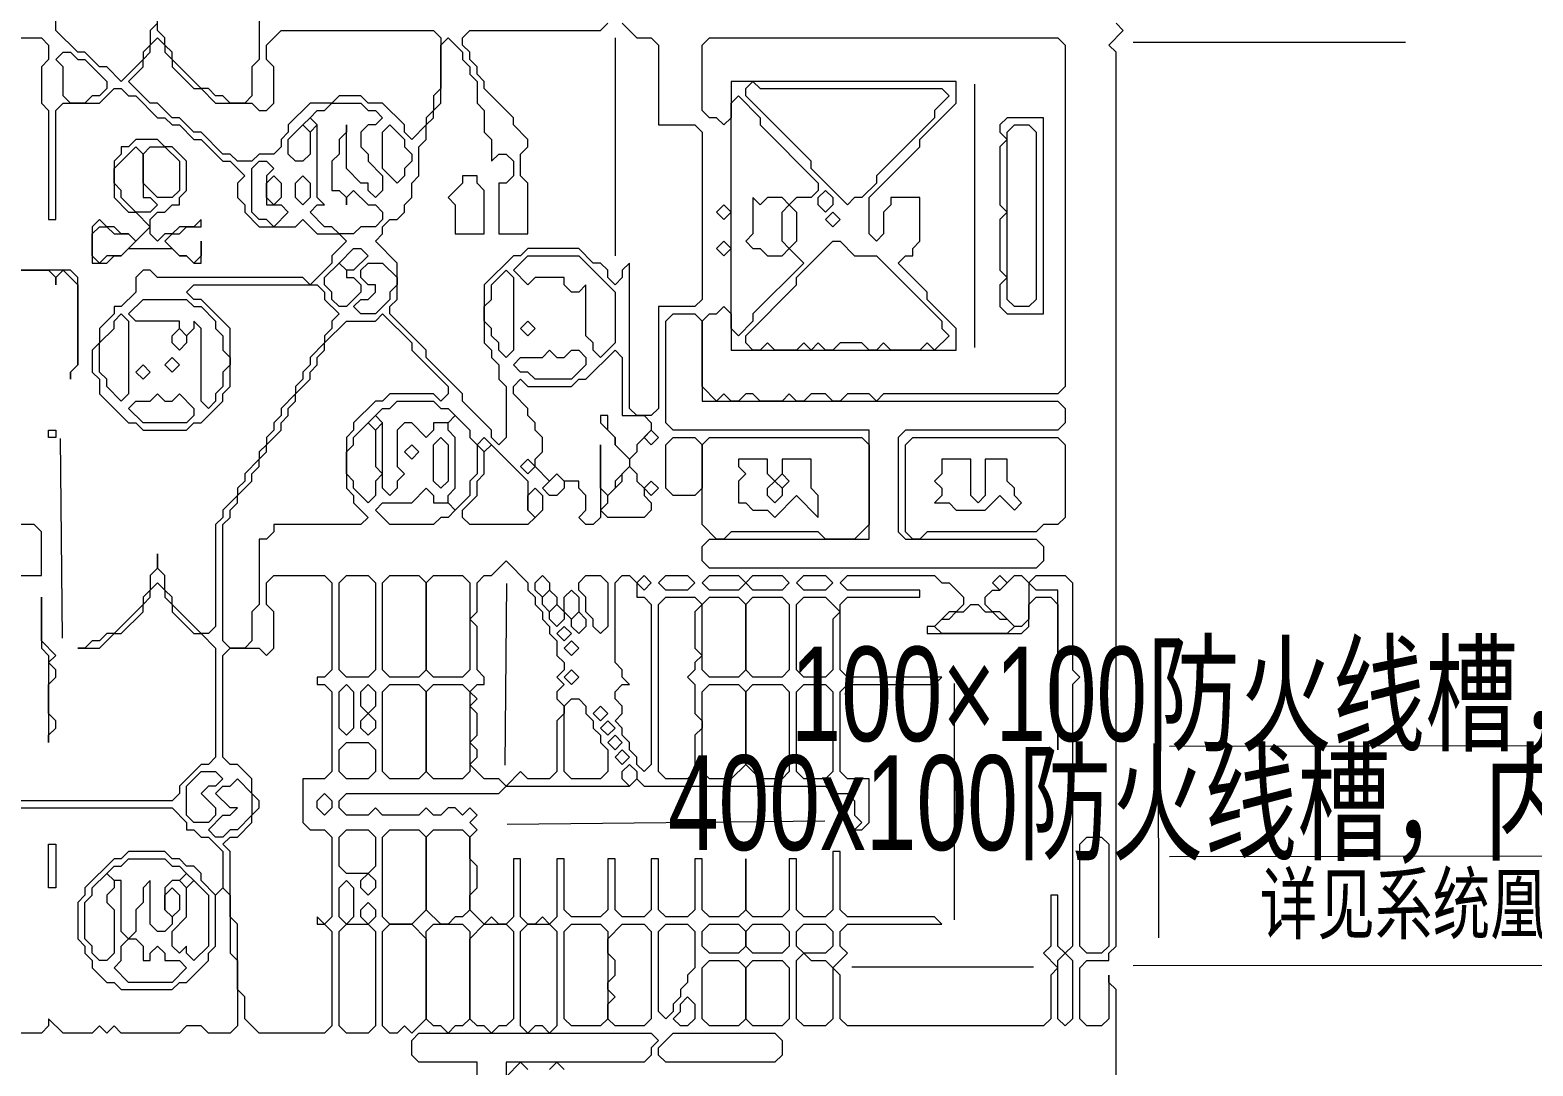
# Model space of a CAD drawing. Extents: x 9 to 1972, y 11 to 1392.
# Drawn here: x 1287.4 to 1494.4, y 702.5 to 845.1 of the extents above; entities that cross this region are included whole.
import ezdxf

# ---------------------------------------------------------------- set-up
doc = ezdxf.new("R2010")
doc.units = 0
for name, color, linetype, lineweight in [('OCR_TEXT', 6, 'Continuous', 0), ('TRACE_CURVE', 6, 'Continuous', 0), ('TRACE_STRAIGHT', 5, 'Continuous', 0), ('TRACE_TEXT_SYMBOL', 6, 'Continuous', 0)]:
    doc.layers.add(name, color=color, linetype=linetype, lineweight=lineweight)
doc.styles.add('wqy-unicode', font='wqy-unicode.lff')

msp = doc.modelspace()

# ---------------------------------------------------------------- linework, layer by layer
at = {"layer": 'TRACE_CURVE', "color": 6}
for points in [[(1305, 846), (1304, 845), (1304, 843), (1303, 842), (1303, 841), (1300, 838), (1298, 840), (1297, 840), (1295, 842), (1294, 842), (1291, 845), (1291, 853)], [(1319, 850), (1319, 841), (1318, 840), (1318, 836), (1317, 835), (1315, 835), (1314, 836), (1313, 836), (1312, 837), (1311, 837), (1307, 841), (1307, 842), (1306, 843), (1306, 844), (1305, 845), (1305, 848)], [(1369, 846), (1371, 844), (1373, 844), (1374, 843), (1374, 832), (1379, 832), (1380, 831), (1380, 808), (1379, 807), (1374, 807), (1374, 793), (1373, 792), (1371, 792), (1370, 793), (1370, 813), (1369, 812), (1369, 811), (1368, 810), (1367, 811), (1367, 812), (1366, 813), (1365, 813), (1363, 815), (1356, 815), (1355, 814), (1354, 814), (1350, 810), (1350, 802), (1351, 801), (1351, 800), (1352, 799), (1352, 797), (1353, 796), (1353, 789), (1352, 788), (1351, 789), (1351, 790), (1347, 794), (1347, 795), (1342, 800), (1342, 801), (1337, 806), (1337, 807), (1338, 808), (1338, 813), (1335, 816)], [(1335, 816), (1336, 817), (1336, 818), (1337, 819), (1338, 819), (1339, 820), (1339, 821), (1340, 822), (1340, 824), (1341, 825), (1341, 829), (1342, 830), (1342, 832), (1343, 833), (1343, 834), (1344, 835), (1344, 843), (1345, 844), (1347, 842), (1347, 841), (1348, 840), (1348, 839), (1349, 838), (1349, 835), (1350, 834), (1350, 831), (1351, 830), (1351, 827), (1352, 828), (1353, 828), (1354, 827), (1354, 825), (1353, 824), (1352, 824), (1352, 817), (1356, 817), (1356, 824), (1355, 825), (1355, 828), (1356, 829), (1356, 830), (1354, 832), (1354, 833), (1350, 837), (1350, 838), (1349, 839), (1349, 840), (1348, 841), (1348, 842), (1347, 843), (1347, 844), (1348, 845), (1366, 845), (1367, 846)], [(1437, 668), (1437, 713), (1436, 714), (1436, 715), (1436, 709), (1435, 708), (1433, 708), (1432, 709), (1432, 716), (1433, 717), (1436, 717), (1436, 718), (1437, 719), (1437, 842), (1436, 843), (1438, 845), (1437, 846)], [(1286, 844), (1289, 844)], [(1289, 844), (1290, 843), (1290, 841), (1289, 840), (1289, 835), (1290, 834), (1290, 819), (1291, 819), (1291, 834), (1292, 835), (1297, 835), (1299, 837), (1300, 837), (1301, 836), (1302, 836), (1305, 833), (1306, 833), (1307, 832), (1308, 832), (1310, 830), (1311, 830), (1314, 827), (1315, 827), (1317, 825), (1316, 824), (1316, 822), (1317, 821), (1317, 820), (1319, 818), (1324, 818), (1325, 819), (1327, 817), (1330, 817), (1331, 816), (1329, 814), (1329, 813), (1326, 810), (1325, 811), (1305, 811), (1304, 812), (1303, 812), (1302, 811), (1302, 809), (1300, 807), (1299, 807), (1299, 806), (1297, 804), (1297, 802), (1296, 801), (1296, 798), (1297, 797), (1297, 795), (1301, 791), (1302, 791), (1303, 790), (1309, 790), (1310, 791), (1311, 791), (1314, 794), (1314, 795), (1315, 796), (1315, 804), (1311, 808), (1310, 808)], [(1286, 812), (1290, 812), (1291, 811), (1291, 810), (1291, 811), (1292, 812), (1294, 810), (1294, 799), (1293, 798), (1293, 797), (1293, 798), (1294, 799), (1294, 811), (1293, 812), (1286, 812)], [(1310, 808), (1309, 809), (1310, 810), (1327, 810), (1328, 809), (1328, 808), (1330, 806), (1329, 805), (1329, 804), (1328, 803), (1328, 802), (1326, 800), (1326, 799), (1325, 798), (1325, 797), (1324, 796), (1324, 795), (1322, 793), (1322, 792), (1321, 791), (1321, 790), (1320, 789), (1320, 788), (1319, 787), (1319, 786), (1317, 784), (1317, 783), (1316, 782), (1316, 781), (1314, 779), (1314, 778), (1313, 777), (1313, 763), (1312, 762), (1311, 762), (1307, 766), (1307, 767), (1306, 768), (1306, 770), (1305, 771), (1305, 773), (1305, 771), (1304, 770), (1304, 768), (1303, 767), (1303, 766), (1299, 762), (1298, 762), (1297, 761), (1296, 761), (1295, 760), (1294, 760), (1297, 760), (1299, 762), (1300, 762), (1303, 765), (1303, 766), (1304, 767), (1304, 768), (1305, 769), (1306, 768), (1306, 767), (1307, 766), (1307, 765)], [(1286, 770), (1289, 770), (1289, 776), (1288, 777), (1286, 777)], [(1399, 769), (1400, 770), (1412, 770), (1413, 769), (1414, 769), (1416, 767), (1416, 766), (1415, 765), (1414, 765), (1412, 763), (1411, 763), (1411, 762), (1424, 762), (1425, 763), (1425, 766), (1426, 767), (1428, 767), (1429, 766), (1429, 746), (1429, 768), (1426, 768), (1425, 769), (1426, 770), (1430, 770), (1431, 769), (1431, 757), (1432, 756), (1431, 755), (1431, 719), (1430, 718), (1429, 719), (1429, 726), (1428, 726), (1428, 719), (1427, 718), (1429, 716), (1428, 715), (1428, 709), (1427, 708), (1400, 708), (1399, 709), (1399, 715), (1398, 716), (1400, 718), (1399, 719), (1399, 721), (1400, 722), (1413, 722), (1412, 723), (1400, 723), (1399, 724), (1399, 732), (1398, 732), (1398, 724), (1397, 723), (1394, 723), (1393, 724), (1393, 731), (1392, 731), (1392, 724), (1391, 723), (1387, 723), (1386, 724), (1386, 731)], [(1353, 741), (1370, 741), (1371, 742), (1372, 741), (1397, 741), (1398, 740), (1400, 740), (1401, 739), (1401, 737), (1402, 736), (1401, 735), (1402, 735), (1403, 736), (1403, 742), (1400, 742), (1399, 743), (1399, 754), (1400, 755), (1412, 755), (1413, 756), (1400, 756), (1399, 757), (1399, 766), (1400, 767), (1410, 767), (1410, 768), (1400, 768), (1399, 769)], [(1307, 765), (1310, 762), (1311, 762), (1313, 760), (1313, 745), (1312, 744), (1311, 744), (1308, 741), (1308, 740), (1307, 739), (1284, 739)], [(1386, 731), (1386, 724), (1385, 723), (1381, 723), (1380, 724), (1380, 731), (1379, 731), (1379, 724), (1378, 723), (1375, 723), (1374, 724), (1374, 731), (1373, 731), (1373, 724), (1372, 723), (1369, 723), (1368, 724), (1368, 731), (1367, 731), (1367, 724), (1366, 723), (1362, 723), (1361, 724), (1361, 731), (1360, 731), (1360, 723), (1359, 722), (1358, 723), (1357, 722), (1356, 722), (1355, 723), (1355, 731), (1354, 731), (1354, 723), (1353, 722), (1352, 722), (1351, 723), (1350, 722), (1348, 724), (1348, 726), (1349, 727), (1349, 730), (1348, 731), (1348, 734), (1349, 735), (1348, 736), (1349, 737), (1348, 738), (1347, 737), (1346, 738), (1345, 738), (1344, 737), (1343, 737), (1342, 738), (1341, 737), (1336, 737), (1335, 738), (1334, 737), (1331, 737), (1330, 738), (1330, 739), (1331, 740), (1352, 740), (1353, 741)], [(1286, 738), (1307, 738), (1309, 736), (1309, 735), (1310, 735), (1311, 734), (1312, 734), (1314, 732), (1314, 727), (1313, 726), (1311, 728), (1311, 729), (1310, 730), (1309, 730), (1308, 731), (1307, 731), (1306, 732), (1301, 732), (1300, 731), (1299, 731), (1295, 727), (1295, 726), (1294, 725), (1294, 720), (1295, 719), (1295, 718), (1296, 717), (1296, 716), (1298, 714), (1299, 714), (1300, 713), (1307, 713), (1308, 714), (1309, 714), (1312, 717), (1312, 718), (1313, 719), (1313, 726), (1314, 727), (1315, 726), (1315, 718), (1316, 717), (1316, 708), (1315, 707), (1312, 707), (1311, 708), (1309, 708), (1308, 707), (1300, 707), (1299, 708), (1298, 707), (1297, 708), (1296, 707), (1292, 707), (1290, 709), (1290, 708), (1289, 707), (1286, 707)], [(1349, 666), (1349, 703), (1341, 703), (1340, 704), (1340, 706), (1341, 707), (1373, 707), (1374, 706), (1373, 705), (1373, 704), (1372, 703), (1353, 703), (1353, 701), (1355, 703), (1356, 702)], [(1359, 702), (1360, 703), (1361, 702)]]:
    msp.add_lwpolyline(points, dxfattribs=at)
for points in [[(1322, 845), (1343, 845), (1344, 844), (1344, 837), (1343, 836), (1343, 834), (1342, 833), (1342, 832), (1340, 830), (1339, 831), (1339, 832), (1336, 835), (1334, 835), (1333, 836), (1330, 836), (1329, 835), (1326, 835), (1323, 832), (1323, 831), (1322, 830), (1322, 829), (1321, 828), (1319, 828), (1318, 827), (1316, 827), (1315, 828), (1314, 828), (1311, 831), (1310, 831), (1308, 833), (1307, 833), (1305, 835), (1304, 835), (1301, 838), (1303, 840), (1303, 841), (1304, 842), (1304, 843), (1305, 844), (1306, 843), (1306, 842), (1307, 841), (1307, 840), (1310, 837), (1311, 837), (1313, 835), (1318, 835), (1319, 834), (1320, 834), (1321, 835), (1321, 840), (1320, 841), (1320, 843)], [(1380, 843), (1381, 844), (1429, 844), (1430, 843), (1430, 796), (1429, 795), (1405, 795), (1404, 794), (1403, 795), (1400, 795), (1399, 794), (1398, 794), (1397, 795), (1395, 795), (1394, 794), (1393, 794), (1392, 795), (1391, 794), (1388, 794), (1387, 795), (1386, 795), (1385, 794), (1384, 794), (1383, 795), (1382, 794), (1380, 796), (1380, 805), (1381, 806), (1382, 806), (1383, 807), (1384, 806), (1384, 801), (1415, 801), (1415, 804), (1411, 808), (1411, 809), (1407, 813), (1408, 814), (1409, 814), (1409, 815), (1410, 816), (1410, 822), (1406, 822), (1406, 821), (1405, 820), (1405, 817), (1404, 816), (1403, 817), (1403, 822), (1410, 829), (1410, 830), (1415, 835), (1415, 838), (1384, 838), (1384, 833), (1383, 832), (1382, 833), (1381, 833), (1380, 834)], [(1291, 841), (1292, 842), (1293, 842), (1294, 841), (1295, 841), (1298, 838), (1298, 837), (1297, 836), (1296, 836), (1295, 835), (1293, 835), (1292, 836), (1292, 840)], [(1386, 837), (1387, 838), (1388, 837), (1413, 837), (1414, 836), (1412, 834), (1412, 833), (1404, 825), (1404, 824), (1402, 822), (1401, 822), (1400, 821), (1395, 826), (1395, 827), (1386, 836)], [(1328, 834), (1329, 835), (1333, 835), (1334, 834), (1335, 834), (1336, 833), (1335, 832), (1334, 832), (1333, 831), (1333, 829), (1334, 828), (1334, 827), (1336, 825), (1336, 823), (1335, 822), (1334, 823), (1334, 824), (1333, 824), (1331, 826), (1331, 832), (1331, 831), (1330, 830), (1330, 828), (1329, 827), (1329, 823), (1330, 823), (1331, 822), (1331, 821), (1331, 822), (1332, 823), (1334, 821), (1335, 821), (1336, 820), (1336, 819), (1335, 818), (1333, 818), (1332, 817), (1330, 817), (1329, 818), (1328, 818), (1326, 820), (1327, 821), (1328, 821), (1327, 822), (1327, 832), (1326, 833), (1327, 834)], [(1384, 835), (1385, 836), (1388, 833), (1388, 832), (1396, 824), (1396, 823), (1395, 822), (1393, 822), (1392, 821), (1391, 822), (1389, 822), (1388, 821), (1387, 822), (1387, 817), (1386, 816), (1387, 815), (1388, 815), (1389, 814), (1391, 814), (1392, 815), (1394, 813), (1387, 806), (1387, 805), (1385, 803), (1384, 804)], [(1325, 832), (1326, 833), (1327, 832), (1326, 831)], [(1325, 832), (1326, 831), (1326, 828), (1325, 827), (1324, 827), (1323, 828), (1323, 830)], [(1336, 831), (1337, 832), (1339, 830), (1339, 829), (1340, 828), (1340, 827), (1339, 826), (1339, 825), (1338, 824), (1336, 826)], [(1318, 826), (1319, 827), (1320, 827), (1321, 826), (1320, 825), (1320, 821), (1322, 821), (1323, 820), (1321, 818), (1320, 819), (1319, 819), (1318, 820)], [(1320, 824), (1321, 825), (1322, 824), (1322, 822), (1321, 821), (1320, 822)], [(1324, 824), (1325, 825), (1326, 824), (1326, 822), (1325, 821), (1324, 822)], [(1396, 822), (1397, 823), (1398, 822), (1398, 821), (1397, 820), (1396, 821)], [(1382, 820), (1383, 821), (1384, 820), (1383, 819)], [(1391, 820), (1392, 821), (1393, 820), (1393, 816), (1392, 815), (1391, 816)], [(1397, 819), (1398, 820), (1399, 819), (1398, 818)], [(1382, 815), (1383, 816), (1384, 815), (1383, 814)], [(1398, 816), (1399, 816), (1401, 814), (1404, 814), (1413, 805), (1413, 804), (1414, 803), (1412, 801), (1411, 802), (1410, 801), (1406, 801), (1405, 802), (1404, 801), (1403, 801), (1402, 802), (1399, 802), (1398, 801), (1397, 801), (1396, 802), (1395, 801), (1394, 802), (1393, 801), (1390, 801), (1389, 802), (1388, 801), (1387, 801), (1386, 802), (1386, 803), (1393, 810), (1393, 811)], [(1332, 815), (1333, 815), (1334, 814), (1332, 812), (1331, 812), (1330, 813)], [(1356, 814), (1363, 814), (1368, 809), (1368, 802), (1366, 800), (1365, 801), (1365, 802), (1364, 803), (1364, 810), (1363, 809), (1362, 809), (1361, 810), (1361, 811), (1357, 811), (1356, 810), (1354, 812)], [(1330, 813), (1331, 812), (1331, 811), (1332, 811), (1333, 810), (1333, 809), (1331, 807), (1330, 807), (1329, 808), (1329, 809), (1328, 810), (1328, 811)], [(1333, 812), (1334, 813), (1336, 813), (1338, 811), (1338, 810), (1337, 809), (1337, 808), (1335, 806), (1333, 806), (1332, 807), (1333, 808), (1334, 808), (1335, 809), (1335, 810), (1334, 810), (1333, 811)], [(1353, 812), (1354, 811), (1354, 801), (1353, 800), (1352, 801), (1352, 802), (1351, 803), (1351, 804), (1350, 805), (1350, 807), (1351, 808), (1351, 810)], [(1303, 808), (1309, 808), (1310, 807), (1311, 807), (1313, 805), (1313, 804), (1314, 803), (1314, 801), (1315, 800), (1315, 799), (1314, 798), (1314, 796), (1313, 795), (1313, 794), (1312, 793), (1311, 794), (1311, 804), (1310, 805), (1310, 804), (1309, 803), (1308, 804), (1308, 805), (1302, 805), (1301, 806)], [(1299, 805), (1300, 806), (1301, 805), (1301, 795), (1300, 794), (1298, 796), (1298, 797), (1297, 798), (1297, 802), (1299, 804)], [(1335, 805), (1336, 806), (1340, 802), (1340, 801), (1345, 796), (1345, 795), (1344, 794), (1343, 795), (1337, 795), (1336, 794), (1335, 794), (1332, 791), (1332, 790), (1331, 789), (1331, 782), (1332, 781), (1332, 780), (1334, 778), (1333, 777), (1321, 777), (1321, 776), (1320, 775), (1319, 775), (1319, 766), (1318, 765), (1318, 761), (1317, 760), (1315, 760), (1314, 761), (1314, 777), (1315, 778), (1315, 779), (1316, 780), (1316, 781), (1318, 783), (1318, 784), (1319, 785), (1319, 786), (1320, 787), (1320, 788), (1322, 790), (1322, 791), (1323, 792), (1323, 793), (1324, 794), (1324, 795), (1326, 797), (1326, 798), (1327, 799), (1327, 800), (1328, 801), (1328, 802), (1331, 805)], [(1375, 805), (1376, 806), (1379, 806), (1380, 805), (1380, 794), (1429, 794), (1430, 793), (1430, 791), (1429, 790), (1408, 790), (1407, 789), (1407, 776), (1408, 775), (1426, 775), (1427, 774), (1427, 772), (1426, 771), (1381, 771), (1380, 772), (1380, 774), (1381, 775), (1403, 775), (1403, 790), (1376, 790), (1375, 791)], [(1307, 803), (1308, 804), (1309, 803), (1309, 802), (1308, 801), (1307, 802)], [(1355, 804), (1356, 805), (1357, 804), (1356, 803)], [(1302, 798), (1303, 799), (1304, 798), (1303, 797)], [(1306, 799), (1307, 800), (1308, 799), (1307, 798)], [(1368, 801), (1369, 800), (1369, 792), (1372, 792), (1373, 791), (1373, 790), (1371, 788), (1371, 787), (1370, 786), (1368, 788), (1368, 789), (1367, 790), (1367, 792), (1366, 792), (1366, 791), (1368, 789), (1368, 788), (1370, 786), (1370, 785), (1368, 783), (1368, 782), (1367, 781), (1366, 782), (1366, 788), (1366, 778), (1365, 777), (1364, 777), (1363, 778), (1364, 779), (1364, 781), (1363, 782), (1363, 783), (1361, 783), (1360, 784), (1359, 783), (1357, 785), (1357, 786), (1358, 787), (1358, 789), (1357, 790), (1357, 791), (1356, 792), (1356, 793), (1354, 795), (1354, 796), (1355, 797), (1356, 796), (1362, 796), (1363, 797), (1364, 797)], [(1358, 800), (1359, 801), (1360, 800), (1361, 800), (1362, 801), (1363, 801), (1364, 800), (1364, 799), (1362, 797), (1357, 797), (1356, 798), (1355, 798), (1354, 799), (1355, 800)], [(1304, 794), (1305, 795), (1306, 794), (1307, 794), (1308, 795), (1310, 793), (1310, 792), (1309, 791), (1303, 791), (1301, 793), (1302, 794)], [(1337, 793), (1338, 794), (1343, 794), (1344, 793), (1345, 793), (1346, 792), (1345, 791), (1343, 791), (1343, 790), (1342, 789), (1340, 791), (1339, 791), (1338, 790), (1338, 785), (1339, 784), (1338, 783), (1338, 782), (1337, 781), (1336, 782), (1336, 791), (1335, 792), (1336, 793)], [(1334, 791), (1335, 790), (1335, 785), (1336, 784), (1335, 783), (1335, 781), (1334, 780), (1332, 782), (1332, 783), (1331, 784), (1331, 787), (1332, 788), (1332, 789)], [(1334, 791), (1335, 792), (1336, 791), (1335, 790)], [(1345, 791), (1346, 792), (1348, 790), (1348, 789), (1349, 788), (1349, 784), (1348, 783), (1348, 781), (1346, 779), (1345, 780), (1345, 781), (1346, 782), (1346, 789), (1345, 790)], [(1343, 788), (1344, 789), (1345, 788), (1345, 783), (1344, 782), (1343, 783)], [(1349, 788), (1350, 789), (1351, 788), (1350, 787)], [(1372, 789), (1373, 790), (1374, 789), (1373, 788)], [(1375, 788), (1376, 789), (1379, 789), (1380, 788), (1380, 782), (1379, 781), (1376, 781), (1375, 782)], [(1380, 788), (1381, 789), (1402, 789), (1403, 788), (1403, 777), (1401, 775), (1397, 775), (1396, 776), (1384, 776), (1383, 775), (1382, 775), (1380, 777)], [(1408, 788), (1409, 789), (1429, 789), (1430, 788), (1430, 778), (1429, 777), (1427, 777), (1426, 776), (1411, 776), (1410, 775), (1409, 775), (1408, 776)], [(1339, 787), (1340, 788), (1341, 787), (1340, 786)], [(1350, 787), (1351, 788), (1356, 783), (1356, 779), (1357, 778), (1356, 777), (1348, 777), (1347, 778), (1347, 779), (1349, 781), (1349, 783), (1350, 784)], [(1355, 785), (1356, 786), (1357, 785), (1356, 784)], [(1369, 784), (1370, 785), (1371, 784), (1371, 783), (1372, 782), (1372, 781), (1373, 780), (1373, 779), (1372, 778), (1367, 778), (1366, 779), (1367, 780), (1367, 781), (1369, 783)], [(1360, 784), (1361, 783), (1361, 782), (1360, 781), (1359, 781), (1358, 782)], [(1372, 782), (1373, 783), (1374, 782), (1373, 781)], [(1342, 782), (1343, 781), (1343, 780), (1345, 780), (1346, 779), (1345, 778), (1344, 778), (1343, 777), (1337, 777), (1335, 779), (1336, 780), (1340, 780)], [(1356, 781), (1357, 782), (1358, 781), (1358, 779), (1357, 778), (1356, 779)], [(1320, 769), (1321, 770), (1328, 770), (1329, 769), (1329, 757), (1328, 756), (1327, 756), (1327, 755), (1328, 755), (1329, 754), (1329, 743), (1328, 742), (1325, 742), (1325, 736), (1326, 735), (1328, 735), (1329, 734), (1329, 723), (1328, 722), (1327, 723), (1327, 722), (1328, 722), (1329, 721), (1329, 708), (1328, 707), (1319, 707), (1317, 709), (1317, 712), (1316, 713), (1316, 722), (1315, 723), (1315, 732), (1314, 733), (1315, 734), (1316, 734), (1318, 736), (1318, 737), (1319, 738), (1319, 739), (1318, 740), (1318, 742), (1316, 744), (1315, 744), (1314, 745), (1314, 759), (1315, 760), (1319, 760), (1320, 759), (1321, 760), (1321, 765), (1320, 766)], [(1330, 769), (1331, 770), (1334, 770), (1335, 769), (1335, 757), (1334, 756), (1331, 756), (1330, 757)], [(1336, 769), (1337, 770), (1341, 770), (1342, 769), (1342, 757), (1341, 756), (1337, 756), (1336, 757)], [(1342, 769), (1343, 770), (1347, 770), (1348, 769), (1348, 757), (1347, 756), (1343, 756), (1342, 757)], [(1353, 772), (1356, 769), (1356, 768), (1357, 767), (1357, 766), (1358, 765), (1358, 764), (1359, 763), (1359, 762), (1360, 761), (1360, 759), (1361, 758), (1361, 757), (1360, 756), (1361, 755), (1360, 754), (1360, 753), (1361, 752), (1361, 751), (1360, 750), (1360, 743), (1359, 742), (1356, 742), (1355, 743), (1353, 741), (1352, 742), (1350, 742), (1348, 744), (1349, 745), (1349, 746), (1348, 747), (1349, 748), (1349, 751), (1348, 752), (1349, 753), (1348, 754), (1349, 755), (1350, 755), (1350, 756), (1349, 757), (1349, 763), (1348, 764), (1349, 765), (1349, 769), (1350, 770), (1351, 770)], [(1357, 769), (1358, 770), (1359, 769), (1359, 768), (1358, 767), (1357, 768)], [(1363, 769), (1364, 770), (1366, 770), (1367, 769), (1367, 763), (1366, 762), (1365, 763), (1365, 764), (1364, 765), (1364, 767), (1363, 768)], [(1368, 769), (1369, 770), (1370, 770), (1371, 769), (1371, 767), (1372, 767), (1373, 766), (1373, 744), (1372, 743), (1371, 744), (1371, 745), (1370, 746), (1370, 747), (1369, 748), (1369, 749), (1368, 750), (1369, 751), (1369, 752), (1368, 753), (1368, 754), (1369, 755), (1370, 755), (1369, 756), (1369, 757), (1368, 758)], [(1371, 769), (1372, 770), (1373, 769), (1372, 768)], [(1374, 769), (1375, 770), (1378, 770), (1379, 769), (1378, 768), (1375, 768)], [(1380, 769), (1381, 770), (1385, 770), (1386, 769), (1385, 768), (1381, 768)], [(1386, 769), (1387, 770), (1391, 770), (1392, 769), (1391, 768), (1387, 768)], [(1393, 769), (1394, 770), (1397, 770), (1398, 769), (1397, 768), (1394, 768)], [(1423, 770), (1424, 770), (1425, 769), (1425, 764), (1424, 763), (1423, 763), (1421, 765), (1420, 765), (1419, 766), (1419, 767), (1420, 768), (1421, 768)], [(1420, 769), (1421, 770), (1422, 769), (1421, 768)], [(1358, 767), (1359, 768), (1360, 767), (1360, 766), (1359, 765), (1358, 766)], [(1361, 767), (1362, 768), (1363, 767), (1363, 765), (1362, 764), (1361, 765)], [(1359, 765), (1360, 766), (1361, 765), (1361, 764), (1360, 763), (1359, 764)], [(1374, 766), (1375, 767), (1379, 767), (1380, 766), (1379, 765), (1379, 760), (1380, 759), (1379, 758), (1379, 757), (1378, 756), (1379, 755), (1379, 751), (1380, 750), (1380, 749), (1379, 748), (1379, 743), (1378, 742), (1375, 742), (1374, 743)], [(1380, 766), (1381, 767), (1385, 767), (1386, 766), (1386, 757), (1385, 756), (1381, 756), (1380, 757)], [(1386, 766), (1387, 767), (1391, 767), (1392, 766), (1392, 757), (1391, 756), (1387, 756), (1386, 757)], [(1393, 766), (1394, 767), (1397, 767), (1399, 765), (1398, 764), (1398, 757), (1397, 756), (1394, 756), (1393, 757)], [(1416, 765), (1417, 766), (1418, 766), (1419, 765), (1420, 765), (1421, 764), (1422, 764), (1423, 763), (1422, 762), (1413, 762), (1412, 763), (1413, 764), (1414, 764), (1415, 765)], [(1362, 764), (1363, 765), (1364, 764), (1364, 763), (1363, 762), (1362, 763)], [(1360, 762), (1361, 763), (1362, 762), (1361, 761)], [(1361, 760), (1362, 761), (1363, 760), (1362, 759)], [(1361, 756), (1362, 757), (1363, 756), (1362, 755)], [(1330, 754), (1331, 755), (1332, 754), (1332, 749), (1331, 748), (1330, 749)], [(1333, 754), (1334, 755), (1335, 754), (1335, 752), (1334, 751), (1333, 752)], [(1336, 754), (1337, 755), (1341, 755), (1342, 754), (1342, 743), (1341, 742), (1337, 742), (1336, 743)], [(1342, 754), (1343, 755), (1347, 755), (1348, 754), (1348, 743), (1347, 742), (1343, 742), (1342, 743)], [(1380, 754), (1381, 755), (1385, 755), (1386, 754), (1386, 744), (1384, 742), (1381, 742), (1380, 743)], [(1386, 754), (1387, 755), (1391, 755), (1392, 754), (1392, 743), (1391, 742), (1388, 742), (1386, 744)], [(1393, 754), (1394, 755), (1397, 755), (1398, 754), (1398, 743), (1397, 742), (1394, 742), (1393, 743)], [(1361, 752), (1362, 753), (1363, 753), (1364, 752), (1364, 751), (1365, 750), (1365, 749), (1366, 748), (1366, 747), (1367, 746), (1367, 743), (1366, 742), (1362, 742), (1361, 743)], [(1365, 751), (1366, 752), (1367, 751), (1366, 750)], [(1333, 750), (1334, 751), (1335, 750), (1335, 749), (1334, 748), (1333, 749)], [(1366, 749), (1367, 750), (1368, 749), (1367, 748)], [(1367, 747), (1368, 748), (1369, 747), (1368, 746)], [(1330, 746), (1331, 747), (1334, 747), (1335, 746), (1335, 743), (1334, 742), (1331, 742), (1330, 743)], [(1368, 745), (1369, 746), (1370, 745), (1369, 744)], [(1369, 743), (1370, 744), (1371, 743), (1371, 742), (1370, 741), (1369, 742)], [(1311, 743), (1313, 743), (1314, 742), (1313, 741), (1312, 741), (1311, 740), (1313, 738), (1313, 737), (1312, 736), (1310, 736), (1309, 737), (1309, 741)], [(1315, 741), (1316, 742), (1318, 740), (1318, 737), (1316, 735), (1315, 735), (1314, 734), (1313, 734), (1312, 735), (1314, 737), (1315, 737), (1316, 738), (1315, 738), (1313, 740), (1314, 741)], [(1327, 739), (1328, 740), (1329, 739), (1329, 738), (1328, 737), (1327, 738)], [(1330, 734), (1331, 735), (1334, 735), (1335, 734), (1335, 730), (1334, 729), (1331, 729), (1330, 730)], [(1336, 734), (1337, 735), (1341, 735), (1342, 734), (1342, 724), (1340, 722), (1337, 722), (1336, 723)], [(1342, 734), (1343, 735), (1347, 735), (1348, 734), (1348, 724), (1347, 723), (1346, 723), (1345, 722), (1344, 722), (1342, 724)], [(1432, 733), (1433, 734), (1435, 734), (1436, 733), (1436, 719), (1435, 718), (1433, 718), (1432, 719)], [(1300, 730), (1301, 731), (1306, 731), (1307, 730), (1308, 730), (1309, 729), (1308, 728), (1307, 728), (1306, 727), (1306, 724), (1307, 723), (1307, 722), (1306, 721), (1305, 721), (1304, 722), (1304, 728), (1303, 727), (1303, 725), (1302, 724), (1302, 721), (1301, 720), (1300, 721), (1300, 728), (1299, 728), (1298, 729), (1299, 730)], [(1298, 729), (1299, 728), (1299, 727), (1298, 726), (1298, 725), (1299, 724), (1299, 718), (1298, 717), (1297, 717), (1296, 718), (1296, 719), (1295, 720), (1295, 725), (1296, 726), (1296, 727)], [(1308, 728), (1309, 729), (1310, 728), (1309, 727)], [(1333, 728), (1334, 729), (1335, 728), (1335, 727), (1334, 726), (1333, 727)], [(1306, 726), (1307, 727), (1308, 726), (1308, 724), (1307, 723), (1306, 724)], [(1309, 727), (1310, 728), (1312, 726), (1312, 719), (1310, 717), (1309, 718), (1309, 719), (1308, 718), (1307, 719), (1307, 721), (1309, 723)], [(1330, 727), (1331, 728), (1332, 727), (1332, 723), (1331, 722), (1330, 723)], [(1333, 724), (1334, 725), (1335, 724), (1335, 723), (1334, 722), (1333, 723)], [(1330, 721), (1331, 722), (1334, 722), (1335, 721), (1335, 708), (1334, 707), (1331, 707), (1330, 708)], [(1336, 721), (1337, 722), (1340, 722), (1342, 720), (1342, 709), (1340, 707), (1339, 708), (1338, 707), (1337, 707), (1336, 708)], [(1342, 721), (1343, 722), (1347, 722), (1348, 721), (1348, 709), (1347, 708), (1346, 708), (1345, 707), (1344, 708), (1343, 708), (1342, 709)], [(1350, 722), (1353, 722), (1354, 721), (1354, 709), (1353, 708), (1352, 708), (1351, 707), (1350, 708), (1349, 708), (1348, 709), (1348, 720)], [(1355, 721), (1356, 722), (1359, 722), (1360, 721), (1360, 708), (1359, 707), (1358, 708), (1357, 708), (1356, 707), (1355, 708)], [(1361, 721), (1362, 722), (1366, 722), (1367, 721), (1367, 709), (1366, 708), (1362, 708), (1361, 709)], [(1369, 722), (1372, 722), (1373, 721), (1373, 709), (1372, 708), (1368, 708), (1367, 709), (1367, 711), (1368, 712), (1367, 713), (1367, 714), (1368, 715), (1368, 717), (1367, 718), (1367, 720)], [(1374, 721), (1375, 722), (1378, 722), (1379, 721), (1379, 716), (1378, 715), (1378, 714), (1377, 713), (1377, 712), (1376, 711), (1376, 710), (1375, 709), (1374, 710)], [(1380, 721), (1381, 722), (1385, 722), (1386, 721), (1386, 719), (1385, 718), (1381, 718), (1380, 719)], [(1386, 721), (1387, 722), (1391, 722), (1392, 721), (1392, 719), (1391, 718), (1387, 718), (1386, 719)], [(1393, 721), (1394, 722), (1397, 722), (1398, 721), (1398, 719), (1397, 718), (1394, 718), (1393, 719)], [(1300, 719), (1301, 720), (1302, 720), (1303, 719), (1303, 717), (1304, 717), (1304, 718), (1305, 719), (1306, 718), (1306, 717), (1308, 717), (1309, 716), (1307, 714), (1301, 714), (1299, 716), (1300, 717)], [(1380, 716), (1381, 717), (1385, 717), (1386, 716), (1386, 709), (1385, 708), (1381, 708), (1380, 709)], [(1386, 716), (1387, 717), (1391, 717), (1392, 716), (1392, 709), (1391, 708), (1387, 708), (1386, 709)], [(1393, 717), (1394, 718), (1395, 717), (1397, 717), (1398, 716), (1398, 709), (1397, 708), (1394, 708), (1393, 709)], [(1429, 717), (1430, 718), (1431, 717), (1431, 709), (1430, 708), (1429, 709)], [(1377, 711), (1378, 712), (1379, 711), (1379, 709), (1378, 708), (1377, 708), (1376, 709), (1377, 710)], [(1376, 707), (1390, 707), (1391, 706), (1391, 704), (1390, 703), (1375, 703), (1374, 704), (1374, 705)]]:
    msp.add_lwpolyline(points, close=True, dxfattribs=at)
at = {"layer": 'TRACE_STRAIGHT', "color": 5}
for p, q in [((1368, 844), (1368, 814)), ((1439.37, 843.39), (1476.88, 843.4)), ((1417.55, 801.38), (1417.56, 837.63)), ((1291.58, 788.87), (1291.84, 761.37)), ((1352.86, 743.88), (1353.08, 768.89)), ((1414.69, 755.13), (1414.71, 722.62)), ((1442.79, 747.63), (1442.83, 720.12)), ((1444.37, 746.5), (1583.13, 746.72)), ((1353.13, 735.75), (1396.89, 736.22)), ((1444.38, 731.3), (1585.62, 731.64)), ((1439.37, 716.34), (1584.38, 716.35)), ((1400.62, 716.13), (1425.62, 716.12))]:
    msp.add_line(p, q, dxfattribs=at)
at = {"layer": 'TRACE_TEXT_SYMBOL', "color": 6}
for points in [[(1422, 833), (1421, 832), (1421, 831), (1422, 830), (1421, 829), (1421, 821), (1422, 820), (1421, 819), (1421, 812), (1422, 811), (1421, 810), (1421, 807), (1422, 806), (1427, 806), (1427, 833)], [(1302, 830), (1301, 829), (1300, 829), (1300, 828), (1299, 827), (1299, 822), (1301, 820), (1302, 820), (1304, 818), (1302, 816), (1301, 817), (1300, 817), (1299, 818), (1298, 818), (1297, 819), (1296, 818), (1296, 813), (1298, 813), (1299, 814), (1300, 814), (1301, 815), (1307, 815), (1308, 814), (1309, 814), (1310, 813), (1311, 813), (1311, 816), (1311, 814), (1310, 813), (1309, 814), (1308, 814), (1306, 816), (1307, 817), (1308, 817), (1309, 818), (1311, 818), (1311, 819), (1310, 818), (1308, 818), (1307, 817), (1306, 817), (1305, 816), (1304, 817), (1304, 819), (1305, 820), (1306, 820), (1307, 821), (1308, 821), (1308, 822), (1309, 823), (1309, 827), (1307, 829), (1306, 829), (1305, 830)], [(1422, 831), (1423, 832), (1425, 832), (1426, 831), (1426, 808), (1425, 807), (1423, 807), (1422, 808)], [(1302, 829), (1303, 828), (1303, 822), (1304, 822), (1305, 821), (1304, 820), (1302, 820), (1300, 822), (1300, 823), (1299, 824), (1299, 826)], [(1303, 828), (1304, 829), (1306, 829), (1308, 827), (1308, 823), (1307, 822), (1305, 822), (1303, 824)], [(1347, 825), (1347, 824), (1345, 822), (1346, 821), (1346, 817), (1350, 817), (1350, 823), (1349, 824), (1349, 825)], [(1296, 817), (1297, 818), (1298, 818), (1299, 817), (1301, 817), (1302, 816), (1300, 814), (1298, 814), (1297, 813), (1296, 814)], [(1290, 790), (1291, 790), (1291, 789), (1290, 789)], [(1385, 786), (1385, 785), (1386, 784), (1385, 783), (1385, 780), (1386, 780), (1387, 779), (1389, 779), (1390, 778), (1393, 781), (1396, 778), (1396, 781), (1395, 782), (1395, 786), (1391, 786), (1391, 784), (1390, 783), (1389, 784), (1389, 786)], [(1413, 786), (1413, 784), (1412, 783), (1413, 782), (1413, 781), (1412, 780), (1414, 780), (1415, 779), (1419, 779), (1421, 781), (1423, 779), (1424, 780), (1423, 781), (1423, 782), (1422, 783), (1422, 786), (1419, 786), (1419, 781), (1418, 780), (1417, 781), (1417, 786)], [(1389, 782), (1390, 783), (1391, 782), (1391, 781), (1390, 780), (1389, 781)], [(1390, 783), (1391, 784), (1392, 783), (1391, 782)], [(1289, 767), (1289, 760), (1290, 759), (1290, 747), (1290, 748), (1291, 749), (1291, 750), (1290, 751), (1290, 755), (1291, 756), (1291, 757), (1290, 758), (1291, 759), (1289, 761)], [(1290, 733), (1291, 733), (1291, 727), (1290, 727)]]:
    msp.add_lwpolyline(points, close=True, dxfattribs=at)

# ---------------------------------------------------------------- texts
at = {"layer": 'OCR_TEXT', "color": 6, "style": 'wqy-unicode', "width": 0.72}
for s, height, p in [('100×100防火线槽，风机水泵等应急控制', 12.9992, (1392.2, 747.2)), ('400x100防火线槽，内部按1:2月金属隔板分隔', 13.0546, (1375.27, 732.2)), ('详见系统凰(竖井内沿墙明兼)', 8.0882, (1456.77, 720.79))]:
    msp.add_text(s, height=height, dxfattribs=at).set_placement(p)

doc.saveas('drawing.dxf')
